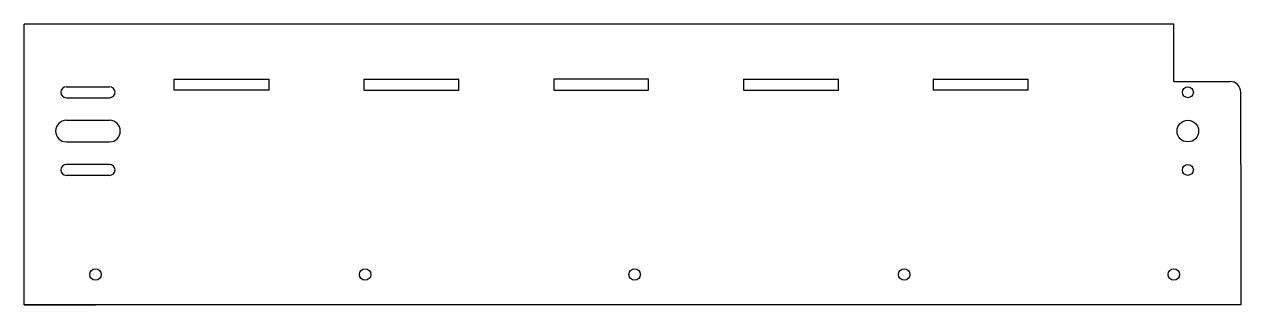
# Model space of a CAD drawing. Header units: millimetres. Extents: x -564 to 0, y -65 to 65.
import ezdxf

# ---------------------------------------------------------------- set-up
doc = ezdxf.new("R2010")
doc.units = ezdxf.units.MM

msp = doc.modelspace()

# ---------------------------------------------------------------- linework, layer by layer
at = {"color": 7, "linetype": 'Continuous'}
for p, q in [((-564, -65), (-564, 65)), ((-31, 65), (-564, 65)), ((-31, 38.5), (-31, 65)), ((-494.51, 34.5), (-494.51, 39.5)), ((-494.51, 39.5), (-450.51, 39.5)), ((-450.51, 34.5), (-450.51, 39.5)), ((-406.51, 39.5), (-362.51, 39.5)), ((-406.51, 39.5), (-406.51, 34.5)), ((-362.51, 34.5), (-362.51, 39.5)), ((-274.51, 39.5), (-318.51, 39.5)), ((-318.51, 39.5), (-318.51, 34.5)), ((-274.51, 34.5), (-274.51, 39.5)), ((-230.51, 39.5), (-186.51, 39.5)), ((-230.51, 39.5), (-230.51, 34.5)), ((-186.51, 34.5), (-186.51, 39.5)), ((-142.51, 39.5), (-142.51, 34.5)), ((-142.51, 39.5), (-98.51, 39.5)), ((-98.51, 34.5), (-98.51, 39.5)), ((-544.5, 36.05), (-524.5, 36.05)), ((-450.51, 34.5), (-494.51, 34.5)), ((-406.51, 34.5), (-362.51, 34.5)), ((-318.51, 34.5), (-274.51, 34.5)), ((-230.51, 34.5), (-186.51, 34.5)), ((-98.51, 34.5), (-142.51, 34.5)), ((-31, 38.5), (-5, 38.5)), ((-544.5, 30.95), (-524.5, 30.95)), ((0, 0), (0, 33.5)), ((-544.5, 20.5), (-524.5, 20.5)), ((-544.5, 10.5), (-524.5, 10.5)), ((-524.5, 0.05), (-544.5, 0.05)), ((0, 0), (0, -65)), ((-524.5, -5.05), (-544.5, -5.05)), ((-524.5, -65), (-564, -65)), ((-564, -65), (-531, -65)), ((0, -65), (-524.5, -65))]:
    msp.add_line(p, q, dxfattribs=at)
for centre, radius in [((-24.5, 33.5), 2.55), ((-24.5, 15.5), 5), ((-24.5, -2.5), 2.55), ((-531, -51), 2.65), ((-406, -51), 2.65), ((-281, -51), 2.65), ((-156, -51), 2.65), ((-31, -51), 2.65)]:
    msp.add_circle(centre, radius, dxfattribs=at)
for centre, radius, start, end in [((-544.5, 33.5), 2.55, 90, 270), ((-524.5, 33.5), 2.55, 270, 90), ((-5, 33.5), 5, 0, 90), ((-544.5, 15.5), 5, 90, 270), ((-524.5, 15.5), 5, 270, 90), ((-544.5, -2.5), 2.55, 90, 270), ((-524.5, -2.5), 2.55, 270, 90)]:
    msp.add_arc(centre, radius, start, end, dxfattribs=at)

doc.saveas('drawing.dxf')
